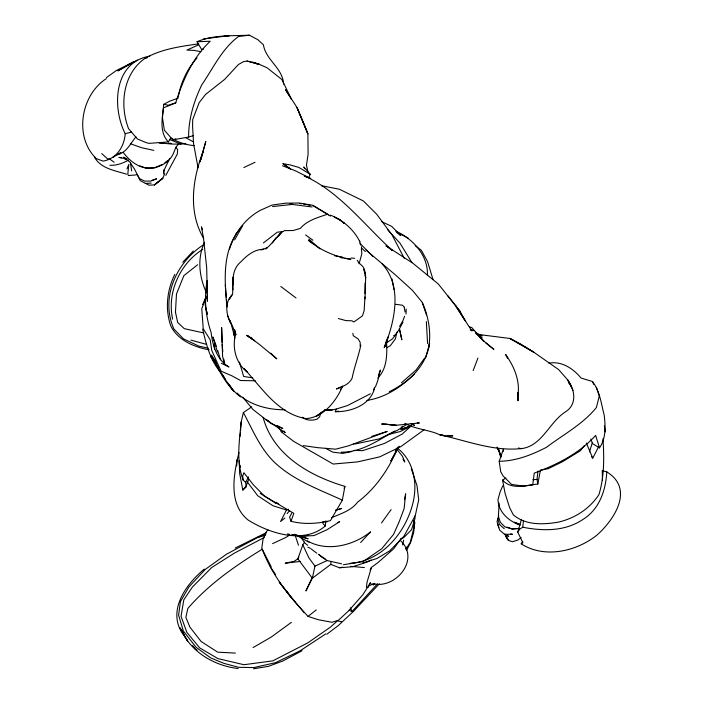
<?xml version="1.0" encoding="UTF-8"?>
<svg xmlns="http://www.w3.org/2000/svg" width="704" height="704" viewBox="0 0 704 704"><rect width="100%" height="100%" fill="white"/><g stroke="black" fill="none" stroke-linecap="round" stroke-linejoin="round"><path stroke-width="1.06" d="M387.983 337.242L385.466 346.658L386.496 341.044C387.13 353.804 387.455 368.086 377.863 378.004M360.175 346.368L360.21 342.417L358.028 338.818L353.302 335.764L352.836 333.309M226.67 304.647C224.717 280.782 222.596 254.866 236.28 233.79M322.942 521.629L322.916 523.547L325.31 525.976C303.829 544.491 269.553 533.456 248.125 520.036C228.008 503.774 233.578 474.584 238.955 452.646M499.101 503.122L498.414 516.393L500.298 522.28L504.97 526.944L512.002 528.845M364.936 296.956L364.179 310.578L362.437 315.841L353.857 322.001L351.921 320.804L345.752 320.575L338.404 318.542M365.015 293.682L365.042 282.99M406.032 314.028L406.182 309.056M361.46 249.902L361.566 246.655M364.989 298.874L365.666 277.939L365.464 273.909L363.854 269.139L364.663 273.046M371.545 583.977L373.463 584.848L373.507 583.748L368.922 585.798M312.013 577.861L305.914 590.955L312.347 578.222L330.818 564.37L330.959 561.493M386.496 341.044L386.408 342.857L392.603 338.791L394.944 335.65M340.366 389.638L342.637 386.012C336.222 401.192 323.814 417.173 306.214 418.616C278.036 414.075 262.046 388.027 244.156 368.694L247.289 372.02C235.787 363.493 231.95 347.415 235.62 334.074L234.546 329.85C238.999 344.687 231.634 321.913 230.402 322.502C226.002 314.107 224.673 302.289 231.942 295.108L229.302 299.086L232.681 293.814C233.033 282.647 231.07 269.711 241.014 261.703C246.99 255.446 254.496 249.11 263.674 249.366L260.832 249.806L267.089 247.914L265.681 248.97M236.676 465.96L237.01 459.571M203.421 49.324L201.467 49.236L197.032 41.73L210.232 41.254C192.518 57.737 182.873 80.353 175.639 102.986L163.451 107.879L162.439 117.594L164.384 130.24L172.823 139.832L188.619 137.051C188.531 118.809 193.926 101.094 201.81 84.797C213.189 68.156 221.998 48.752 238.506 36.502L249.374 35.2L257.805 39.653L263.41 44.801C265.83 60.245 282.762 67.918 283.606 84.163M505.877 478.034L502.568 480.102L505.076 493.363L509.582 507.487L513.234 514.756C525.686 525.501 543.259 524.7 558.527 522.113C574.93 518.214 589.688 508.807 598.963 494.56C604.41 476.511 604.173 457.336 602.976 438.689M240.205 436.154L240.425 432.898M240.566 430.725L241.146 422.039L243.364 412.57L251.768 406.85M517.695 396.713C520.617 381.594 514.281 366.582 505.622 354.446L507.549 358.362M241.146 422.039C239.378 441.434 235.99 461.41 243.214 480.207L245.793 482.39L248.371 476.881M221.355 363.29L228.967 366.986C216.973 359.823 212.626 345.752 211.138 332.605C205.41 315.911 204.002 298.109 207.117 280.738L207.319 292.609M602.994 470.826L606.778 471.882C634.066 488.62 615.182 518.531 597.573 534.574C577.078 551.452 544.562 558.932 521.198 543.84L522.878 542.775L517.748 532.092L519.825 529.091L522.773 527.217L523.459 520.441M178.077 98.19L169.928 101.077L163.715 104.342C162.73 116.802 158.585 131.824 168.406 141.926L170.28 138.75M304.656 542.124L302.817 544.817L297.88 558.844L312.347 578.222L314.961 566.122L327.131 560.56L341.572 563.807M325.31 525.976L325.899 520.819M502.568 480.102C511.544 490.345 526.266 485.188 537.83 484.044L537.029 479.406L537.97 471.108M164.041 169.673L163.557 173.862L163.979 170.394L169.743 158.347M606.778 471.882C605.898 490.098 599.386 509.23 583.185 519.288C565.268 531.494 543.224 531.247 522.773 527.217M414.841 522.201L413.618 532.734L410.634 542.397L406.481 550.51M389.33 391.706C407.326 382.809 423.421 368.808 428.481 348.7C431.464 333.08 428.683 317.143 422.444 302.658M205.216 301.937L205.946 296.19L205.251 304.982L207.249 314.468M540.25 471.117L537.83 484.044M360.844 345.11C358.53 356.206 354.341 366.907 352.132 378.074C349.369 384.419 342.338 386.61 336.45 388.986L340.657 387.121M178.226 97.187C180.611 82.975 187.308 68.622 197.006 57.992M263.129 417.437C273.249 455.259 309.866 475.966 344.925 486.385L342.329 500.166L330.449 520.617C317.671 523.767 303.882 524.612 290.99 521.286L289.59 517.229L291.667 513.216M498.74 515.627L497.024 521.646L498.766 527.771M404.422 499.77L405.68 493.75L404.122 508.587L399.274 521.514L393.589 534.345L381.709 548.75L363.123 561.528L343.35 564.74M402.6 544.958L403.621 540.091M149.75 56.206C113.784 61.952 111.769 107.254 125.206 133.69C124.335 146.643 116.415 158.858 103.074 161.119L96.334 158.62C73.77 137.034 80.722 95.154 106.286 78.637M428.481 348.7L429.625 343.49L425.577 357.931M396.942 332.165L395.393 338.914L390.359 345.655L386.866 347.706M548.909 363.176C561.642 360.747 573.276 368.65 581.073 378.048L592.46 381.515C599.922 391.046 601.181 403.665 604.173 415.034C605.554 426.202 606.126 438.108 599.518 447.867L592.53 443.626L590.841 439.023M374.378 388.705C370.146 405.258 350.61 412.007 335.306 411.708L336.169 409.068L347.494 405.557L370.374 393.791M200.825 159.447L205.779 141.566L199.998 161.929L203.35 151.026C192.5 178.543 187.854 211.974 203.729 238.471M589.486 451.862L592.222 443.018M320.628 413.31L319.634 416.786L317.02 419.197C312.18 420.71 306.293 420.666 302.245 417.199M517.748 532.092L521.391 519.649M359.102 263.78L361.847 253.625L361.442 248.855M248.67 479.477L246.074 486.13L242.81 490.072L239.624 473.299L239.228 460.724M401.298 538.366L393.668 548.812L378.154 562.443L371.43 567.424L367.03 582.27L366.406 587.418L368.069 587.523L370.445 582.701L362.982 594.581L348.858 610.641L338.466 620.233L332.006 622.274L318.305 619.731L308.062 616.414C289.326 596.596 271.885 575.045 262.249 549.208C235.206 565.866 208.771 584.232 187.854 608.414L185.874 617.355L189.86 627.044L201.071 641.45L217.712 652.177L235.418 653.083M599.518 447.867L595.654 435.424C579.154 453.57 556.899 464.631 534.248 473.097L532.726 484.845L523.398 486.13L511.526 484.414L503.052 475.878L500.711 471.733L499.189 461.27L503.351 449.275L503.483 451.308M387.922 337.154L384.217 347.67C394.53 322.159 402.987 286.581 382.21 263.982M373.516 390.306L374.616 387.314M404.58 316.237L402.855 320.874L399.564 326.392M378.374 375.47L380.398 370.022L377.696 380.882L375.382 387.059M204.521 242.264C197.023 258.201 199.144 277.482 206.642 293.04M473.158 370.594L477.919 358.098M205.973 297.854L201.758 308.722L203.236 328.742L210.214 339.856L211.737 350.407L221.091 371.158L232.012 375.874L240.434 380.503L255.297 380.794M174.838 274.358C166.936 290.224 164.912 309.1 170.817 325.97C177.91 340.314 194.172 347.098 209.132 349.844M312.347 578.222L312.752 577.236M126.966 168.881L128.841 164.366L127.802 173.976L128.401 175.56L136.338 174.891M229.486 249.242C234.573 232.848 245.238 218.522 260.418 210.267L272.202 205.031L285.622 203.174L299.35 203.034L312.972 205.322L330.466 216.102M164.718 173.65L162.765 178.279L154.475 184.879L148.931 185.17L140.193 180.62L137.218 174.346M202.638 304.665L205.964 296.806M309.047 176.898L310.209 174.24L303.767 166.962L304.726 168.766M290.99 521.286L293.841 513.357L264.326 495.986L253.343 484.792L243.874 472.736L242.669 476.168L243.214 480.207M502.867 485.725L500.28 491.445L497.966 499.567C498.414 512.09 508.728 521.11 519.842 525.052M344.062 488.268L344.925 486.385M591.474 456.685L592.742 458.11L598.47 447.084M288.534 509.212L286.502 510.013L280.562 521.514L284.882 518.03M403.005 322.133L398.763 330.097L395.252 334.875L393.527 335.729M298.804 557.128L297.88 558.844L294.14 561.317L285.217 563.218L300.388 561.414M165.81 175.375L177.346 154.018L177.593 149.503L175.798 147.18M370.066 569.923L371.43 567.424M398.279 447.797L390.799 461.085L397.399 448.879C388.52 469.489 375.654 488.488 357.614 502.137C351.014 510.884 341.018 513.454 331.628 517.757M234.643 239.897L242.766 225.491L235.778 234.212M406.129 548.882L410.23 542.467L413.908 527.657L413.89 520.362M521.198 543.84L522.799 541.402M398.094 447.075L395.296 451.308L399.291 446.266M272.422 242.889L275.774 237.926L279.391 235.497M405.654 549.05L407.484 546.454M381.524 522.94L391.09 509.617M424.618 358.169L416.02 370.075L401.43 382.809M112.57 157.546L120.93 152.601L116.917 154.739C126.421 153.129 130.346 143.449 135.969 136.858M280.394 232.989L277.49 236.738L282.102 231.915L268.902 246.268L265.813 248.767M584.32 445.65L580.29 450.806L562.32 461.806L548.134 468.714L540.382 470.122M287.1 513.691L289.661 510.444M373.463 584.848L374.862 583.264M379.324 583.81L353.593 611.248L338.272 625.601L326.832 634.225M377.59 583.766L351.938 611.582L349.158 610.201M360.633 542.52L370.542 531.837C353.725 545.556 327.026 552.2 307.428 540.91M182.767 262.231L193.283 251.038M204.266 569.114C185.108 584.892 165.73 612.612 184.466 636.222C195.835 654.94 216.726 666.01 238.137 668.545M178.842 143.871C174.398 147.374 174.407 153.956 170.614 158.066C166.918 162.906 161.41 165.651 155.742 167.526C142.674 170.914 130.61 162.606 123.27 152.39M411.638 425.506L402.248 434.042L384.481 443.441L362.622 450.648L353.954 450.384M242.81 490.072L246.33 486.878L245.476 481.721M198.739 43.868C180.479 46.42 161.418 48.99 145.156 58.247C122.962 73.55 119.346 105.01 128.586 128.726L137.5 139.031L146.001 142.542L148.931 143.378L168.406 141.926M414.515 373.903C401.474 386.971 385.334 397.584 366.819 400.435M308.062 616.414L316.219 609.919M197.622 264.739L183.885 275.642L176.475 293.982L175.472 312.224L177.69 322.467L184.307 328.671L203.676 332.922M263.41 242.915L277.253 232.214L283.694 231.396M325.213 409.807L315.885 416.592L322.67 411.655M521.145 537.601L517.818 540.056L512.45 541.71L508.658 540.54L505.938 536.985L505.349 534.257M291.403 622.345L271.163 637.111L253.097 647.566M424.01 429.81L400.919 446.565L379.676 456.878L357.579 461.886L333.186 464.05L293.471 441.258L280.887 431.526M164.93 162.624L167.596 160.706M106.471 77.581L116.406 70.479L134.165 61.688L118.008 70.805L134.165 61.688M204.609 244.059C176.783 261.422 159.852 297.475 173.906 329.006L183.462 338.853L198.88 346.122L208.375 348.216M268.233 530.13L266.702 531.15L263.032 539.246L261.765 548.284L271.137 566.667M325.75 633.908L300.186 650.769L275.59 662.658L253.898 667.568L238.594 667.313L223.863 663.344L210.804 657.958L196.126 647.346L183.348 630.986L178.587 615.129L180.462 601.568L188.989 586.854L205.286 569.395L226.301 554.338L257.902 537.354L265.839 534.125M289.89 534.882L285.674 537.53L272.598 543.62M407.009 424.336L397.857 430.03L379.122 438.909L355.573 443.898L353.452 443.837M401.166 427.293L403.005 426.202M394.733 431.068C378.074 440.405 361.09 452.558 341.176 452.179M128.682 159.984C122.998 163.205 116.477 165.722 109.868 165.255M302.042 650.742L282.691 661.056L268.523 666.327L253.537 668.8M235.162 548.055L266.288 532.673M371.175 560.014L367.514 561.924L352.669 566.746L339.451 567.776L330.818 564.37M411.039 425.99L400.321 431.534L387.966 434.579M125.004 159.658L126.887 158.708M127.67 64.856L137.518 60.086M202.708 249.357C179.828 263.771 166.866 292.406 172.612 319.158M243.857 167.543L255.033 162.263M198.29 44.968L186.938 50.09L194.172 50.415L200.948 51.682M373.366 583.862C395.85 588.914 420.385 559.381 400.682 540.866M197.032 41.73C213.312 34.681 231.977 36.036 249.374 35.2M156.526 178.614L150.823 181.078L144.602 181.104L139.278 178.473L134.473 169.039L129.668 161.92L123.666 157.186L125.312 157.995M337.726 522.509L339.627 521.69L326.955 529.769L314.054 535.577L301.215 536.246L291.597 534.644M264.141 537.557L234.353 553.15L211.763 567.468L192.35 587.101L183.823 599.817L181.051 616.282L186.824 632.324L199.681 647.882L217.923 658.601L243.927 664.717L272.826 660.862L307.886 642.822L330.29 627.22L337.533 620.814L341.607 621.852M162.272 164.542L154.642 167.71L145.728 168.018L139.823 165.924M401.034 538.648L403.682 537.662L411.594 529.663L415.078 518.047L414.726 516.014M410.96 425.735L400.822 429.466L411.875 425.744M175.912 102.714L168.309 105.257L163.715 104.342M335.526 510.4L341.686 508.438L335.614 510.215M371.73 436.348L387.191 431.455L348.454 445.852L335.667 449.187L317.733 447.665L303.213 445.623M172.823 139.832L175.806 138.899M326.55 214.562C317.222 217.677 306.926 220.634 300.344 228.378L293.216 230.525L284.108 230.63M188.619 137.051L193.292 135.661M152.09 180.268L156.543 179.054M257.902 537.354L265.241 535.374M125.206 133.69L131.578 132.07M336.169 409.068L332.482 409.939L324.21 410.326L332.385 409.64L324.773 410.256M362.481 563.068L376.966 558.483L389.664 550.889L403.885 536.36L415.281 515.627L418.722 499.84L416.97 485.496L411.33 468.89M339.451 567.776L342.426 567.125M145.156 58.247L147.259 57.798M351.727 451.554L342.681 453.394L332.693 452.109L325.618 448.316M335.306 411.708L338.483 411.118M307.868 171.609L306.46 165.255L308.088 154.308L307.894 133.901L296.982 107.474L285.507 89.707L291.394 99.141L281.908 79.552L267.071 67.769L259.283 64.31L247.122 61.054L243.478 61.644L238.454 64.504L224.585 79.446L205.568 94.433L199.188 102.626L192.729 119.451L192.579 125.998L193.547 143.651L198.079 167.86M223.81 36.344L229.583 35.605L203.5 38.931M396.449 425.234L384.595 424.125L396.449 425.234L419.382 422.963L417.234 422.77M304.278 535.876L308.361 535.383M383.557 423.852L381.594 424.081L393.782 424.952M272.554 206.562L292.266 204.442L312.127 206.976M507.012 527.129L512.169 529.003L519.068 528.352M522.518 448.448C494.296 451.88 467.042 440.81 439.877 434.799C428.657 429.651 415.712 429.37 404.8 423.403M512.169 529.003L518.769 528.519M532.91 479.688L537.029 479.406M145.323 183.462L151.21 183.075M185.794 143.73L180.831 144.012L169.426 139.436M350.134 563.332C381.77 561.37 405.513 532.734 412.817 503.492C417.824 483.85 414.005 460.786 397.144 447.911M499.189 461.27C515.874 461.138 531.775 454.89 546.401 447.33C563.402 434.526 582.868 424.248 596.402 407.51L599.254 396.044L596.376 387.279M289.986 203.808L292.107 203.72M181.007 144.082L171.846 144.082L159.245 142.833L163.61 143.018M323.875 521.638L327.624 521.682M169.057 143.246L171.239 143.343M284.9 409.754C267.854 409.948 249.542 405.002 237.081 393.07M351.102 258.069L354.675 258.298M194.401 145.622C185.979 144.998 177.637 142.094 170.438 137.738M443.115 435.072L439.877 434.799L444.796 435.987L452.83 435.899L447.427 435.442M364.434 567.574L350.504 566.333M121.695 157.749L118.897 157.406L126.799 158.998M395.63 304.295L402.45 305.228L404.404 307.085M478.262 334.453L509.907 338.466L521.25 344.423L533.738 352.167L558.668 369.609L567.697 379.931L571.41 386.69M340.947 257.743L342.927 258.042M344.898 258.35L350.821 259.274C335.227 256.828 320.593 250.334 308.387 240.31L314.301 244.473M470.254 330.009L474.514 330.686L484.114 341.598L476.564 333.414L482.02 337.823L475.42 332.983M252.824 377.846L243.663 376.473L239.43 362.102M290.506 169.136L283.017 163.698L290.171 164.912L298.848 167.438L310.209 174.24M287.452 533.922L289.52 534.283M299.534 203.412L301.638 203.782M303.741 204.151L305.844 204.521M307.947 204.89L310.05 205.26M510.567 533.94L512.433 534.274L504.574 534.318L499.699 530.2L497.79 524.172M334.506 255.746L342.566 257.206M321.385 185.689L339.434 189.262L363.387 200.966L376.631 214.157L392.163 235.145L404.254 258.298M293.858 534.723L301.215 536.246M153.824 150.374L141.574 147.708L130.75 143.871M471.02 329.894L474.514 330.686L471.733 327.536L469.647 326.929M304.48 175.965C339.495 191.752 364.285 224.981 392.207 250.378L385.959 245.766L412.949 263.296L438.31 283.994L460.002 311.247L465.423 321.042M518.426 447.99L521.215 448.659C542.538 446.01 549.252 421.705 566.095 411.453C577.298 403.814 574.798 389.4 567.697 379.931L572.994 390.28M247.122 61.054L259.283 64.31L252.525 62.049M292.75 534.626L308.15 538.806L295.46 534.829L308.959 542.203M190.925 340.102L206.703 344.458M126.535 174.17C115.016 170.597 101.05 168.678 94.486 157.265M286.502 510.013L272.826 505.683L257.752 495.774L247.386 482.011M304.251 176.158L310.746 178.543L295.574 170.878L282.471 165.73M330.44 215.151C342.769 220 354.05 229.733 359.806 241.683M520.071 524.357L514.474 522.218L519.974 525.043M505.947 535.41L508.781 536.51L507.426 535.242M307.877 547.202L310.438 548.319M395.745 231.053C413.019 238.92 428.252 255.314 427.442 275.449M342.329 500.166C318.692 489.192 293.242 480.348 274.094 461.912C259.908 448.096 252.622 429.616 243.364 412.57M381.788 221.707L391.75 226.398L400.682 235.55L396.59 232.302M411.083 423.623L414.568 425.339L410.907 423.518M399.494 233.684L408.03 237.987M255.411 63.034L258.254 64.495M475.719 332.596L482.187 335.931M268.611 420.974L265.76 419.461L252.93 409.464L242.686 397.188M277.147 425.489L282.841 428.498L271.269 423.588L265.76 419.461L285.226 432.661L283.8 430.998M186.05 137.887L193.741 142.032M252.006 338.298L246.506 335.333L254.751 340.745L247.676 335.808L259.45 344.441L276.795 358.838L270.688 353.135M313.21 205.814L328.68 214.834M197.146 650.1L195.316 648.938L192.641 645.515M260.242 493.39L276.109 503.527M327.131 560.56L321.658 557.066L318.718 554.303M283.017 163.698L290.347 168.696M316.844 553.238L311.15 548.935M318.63 554.453L325.767 559.328M108.83 158.444L114.118 162.202M305.562 234.916L312.928 240.24M415.228 245.722L421.335 250.281L427.627 261.73L433.013 279.594M280.79 286.458L296.041 297.986M485.742 342.892L493.891 349.395L482.838 340.234L476.564 333.414M276.223 502.181L278.802 504.231M307.692 545.31L304.823 542.978L301.074 537.574M366.089 250.166L395.243 274.754L412.43 290.347L422.083 302.157L426.474 314.908M240.495 396.88C228.246 387.438 219.622 373.586 214.474 359.172M308.88 239.096L319.977 248.89M504.231 528.722L499.409 524.383L497.684 518.399M101.737 153.586L108.029 159.306M358.389 262.381L362.701 266.323L364.452 269.482L365.666 277.939L365.059 275M361.354 247.79L365.314 251.539M360.026 243.355L372.777 256.476M387.728 229.838L399.907 243.03L411.946 262.645M278.01 427.31L282.304 432.036M294.879 601.726L279.233 582.12L290.11 596.112L304.163 612.568M568.418 382.501L570.451 385.044M396.396 448.677L402.468 456.28L404.782 462.026L403.031 459.237M460.002 311.247L447.814 295.759M183.946 634.383L179.96 627.748L187.607 640.992L182.609 632.676L181.606 629.578M217.747 367.303L210.857 356.541L217.8 366.89M228.096 383.398L233.966 391.389L229.478 385.255M314.961 566.122L308.88 557.858L302.817 544.817M225.641 379.878L218.266 368.201M226.274 380.873L232.012 389.171L230.217 386.47M270.204 566.623L275.634 574.666M286.493 590.744L290.11 596.112M357.227 260.295L358.776 262.618M222.455 374.748L224.242 377.45M506.748 537.636L508.658 540.54L504.803 534.125M220.22 371.994C210.179 359.718 206.061 344.309 202.699 329.138M221.76 373.798L223.45 376.446M224.585 378.224L225.711 379.993M464.693 320.109L455.567 305.65L471.9 331.056M216.603 363.519L211.394 355.133L218.53 368.315M497.015 447.146L500.623 454.74L497.693 448.193M586.335 443.071L592.742 458.11M227.788 316.026L230.701 323.294M497.684 448.21L501.38 456.817M592.46 381.515L593.674 384.393M350.486 607.807L351.938 611.582M216.471 346.562L212.872 336.978L217.483 351.991M500.72 456.984L499.576 453.922L499.189 449.742M294.774 534.222L298.487 545.204M202.418 229.777L201.458 226.811L203.509 238.295L206.686 267.722L207.469 301.233L207.354 294.765M217.73 350.645L220.537 359.85M230.164 320.487L234.441 336.002L233.728 331.698L234.793 338.105M205.938 308.484L207.214 313.553M399.511 329.314L401.852 339.812L399.362 328.46M359.638 240.918L360.545 245.133M404.21 307.472L405.064 311.96M392.04 278.969L393.95 289.45M131.63 170.958L130.513 162.976M222.781 351.806L222.2 344.423M223.802 359.19L224.391 363.414L222.578 356.347L221.628 327.545L222.13 342.311M604.41 425.902L605.22 431.922M240.205 465.326L240.469 467.43M214.025 344.08L214.606 349.422M225.324 284.865L226.318 297.502M226.486 299.614L227.058 306.979M426.342 321.578L427.583 343.552M232.725 283.105L232.98 289.784M517.792 394.469L518.021 400.787L517.792 392.339M602.272 470.36L602.457 480.066M232.901 278.705L232.778 285.138L233.033 277.226L232.901 278.705M162.765 178.279L154.475 184.879L162.765 178.279M339.398 219.384L334.198 216.938L340.358 220.211L344.485 223.538L339.398 219.384M517.211 342.461L509.907 338.466L533.738 352.167L517.211 342.461M304.058 124.3L296.982 107.474L307.894 133.901L304.058 124.3"/></g></svg>
